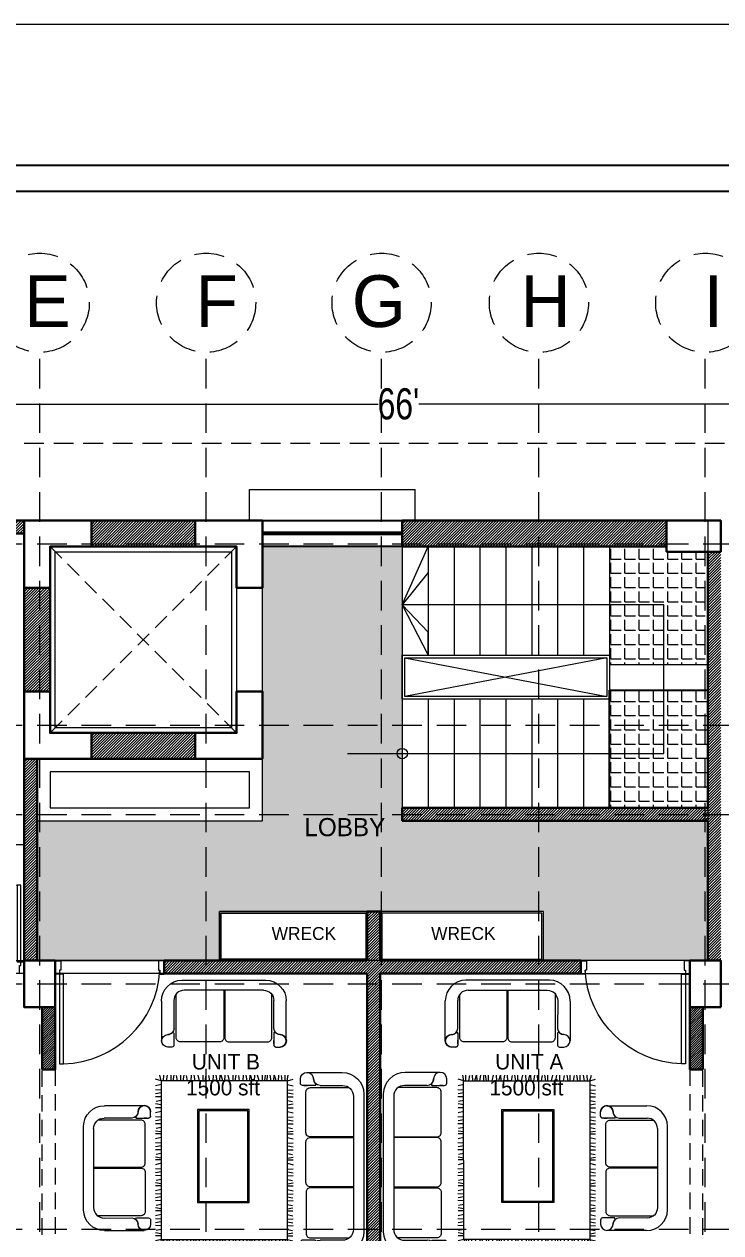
# Model space of a CAD drawing. Header units: inches. Extents: x 23587 to 403134, y -221056 to -75910.
# Drawn here: x 390382.5 to 390651.5, y -211729.5 to -211262.5 of the extents above; entities that cross this region are included whole.
import ezdxf

# ---------------------------------------------------------------- set-up
doc = ezdxf.new("R2010")
doc.units = ezdxf.units.IN
doc.header["$LTSCALE"] = 25.4
doc.header["$MEASUREMENT"] = 0
doc.header["$PDMODE"] = 34
doc.linetypes.add('DASHED', pattern=[0.75, 0.5, -0.25])
for name, color, linetype, lineweight in [('COLOUM', 1, 'Continuous', 40), ('Fresh air fan', 250, 'Continuous', 0), ('FUR', 24, 'Continuous', 13), ('RAIL', 22, 'Continuous', 13), ('sill', 252, 'Continuous', 13), ('stair', 139, 'Continuous', 18), ('T-TEXT', 5, 'Continuous', 13), ('wall', 7, 'Continuous', 30)]:
    doc.layers.add(name, color=color, linetype=linetype, lineweight=lineweight)
doc.layers.add('DOOR', color=42, linetype='Continuous')
doc.styles.add('2', font='ARIALN.TTF')
doc.styles.add('Swis 721 LrCn BT', font='swisscl.ttf')
doc.dimstyles.new('WORKING DIM_01', dxfattribs={"dimtxt": 7, "dimasz": 4, "dimexe": 0.03, "dimexo": 0.0125, "dimgap": 0.0125, "dimtad": 0, "dimdec": 0, "dimzin": 0, "dimdsep": 46, "dimlunit": 4, "dimtxsty": 'Swis 721 LrCn BT', "dimblk": 'ARCHTICK', "dimcen": 0.135, "dimdle": 0.03, "dimclrd": 256, "dimclre": 256, "dimclrt": 256, "dimadec": 0, "dimazin": 0, "dimtfac": 1, "dimtdec": 0, "dimtofl": 0, "dimtmove": 2, "dimatfit": 3, "dimldrblk": 'ARCHTICK', "dimfxl": 1, "dimtolj": 1, "dimtzin": 0, "dimlwd": -1, "dimlwe": -1, "dimarcsym": 0})
pattern_1 = [(45, (384967.2853, -207360.6892), (-0.530330086, 0.530330086), [])]
pattern_2 = [(45, (389365.95854, -207360.6892), (-0.44194174, 0.44194174), [])]
pattern_3 = [(0, (389365.9585, -207360.689), (0, 5.5), [4, -1.5]), (90, (389365.9585, -207360.689), (-5.5, 3e-16), [4, -1.5])]
pattern_4 = [(45, (384971.2853, -207344.2327), (-0.530330086, 0.530330086), [])]

# ---------------------------------------------------------------- blocks, each defined once
blk = doc.blocks.new('VNBVN')
at = {"layer": 'DOOR', "color": 8, "lineweight": 5}
for points in [[(24894.12, -74768.93), (24892.62, -74768.93), (24892.62, -74801.93), (24894.12, -74801.93)], [(24855.62, -74801.93), (24855.62, -74806.93), (24857.62, -74806.93), (24857.62, -74803.43), (24857.12, -74803.43), (24857.12, -74801.93)], [(24895.62, -74801.93), (24895.62, -74806.93), (24893.62, -74806.93), (24893.62, -74803.43), (24894.12, -74803.43), (24894.12, -74801.93)]]:
    blk.add_lwpolyline(points, close=True, dxfattribs=at)
blk.add_arc((24893.65, -74805.51), 36.59, 91.6166, 176.7465, dxfattribs=at)
blk = doc.blocks.new('BVBCVBCV')
at = {"layer": 'FUR', "color": 8, "lineweight": 9}
for p, q in [((83398.11, -7874.63), (83413.5, -7874.67)), ((83412.25, -7880.34), (83395.41, -7880.34)), ((83410.5, -7918.04), (83410.13, -7918.52)), ((83414.65, -7918.04), (83413.33, -7918.04))]:
    blk.add_line(p, q, dxfattribs=at)
at = {"layer": 'FUR', "color": 8, "linetype": 'Continuous', "lineweight": 9}
for p, q in [((83408.69, -7918.04), (83397.94, -7918.04)), ((83410.5, -7918.04), (83415.1, -7918.04)), ((83415.9, -7918.84), (83415.9, -7920.45)), ((83413.5, -7922.85), (83398.08, -7922.85))]:
    blk.add_line(p, q, dxfattribs=at)
at = {"layer": 'FUR', "color": 8, "lineweight": 9}
for points in [[(83415.9, -7877.08, 1), (83411.09, -7877.08, -0.235426), (83410.13, -7879), (83410.5, -7879.48), (83415.1, -7879.48, 0.414214), (83415.9, -7878.68)], [(83415.9, -7920.45, -1), (83411.09, -7920.45, 0.235426), (83410.13, -7918.52), (83410.5, -7918.04), (83415.1, -7918.04, -0.414214), (83415.9, -7918.84)]]:
    blk.add_lwpolyline(points, format="xyb", close=True, dxfattribs=at)
for points in [[(83393.93, -7914.03), (83393.93, -7883.45, -0.416121), (83397.97, -7879.44), (83408.69, -7879.48)], [(83412.25, -7898.74, 0.414214), (83413.85, -7897.14), (83413.85, -7881.95, 0.414214), (83412.25, -7880.34)], [(83412.25, -7899.08, -0.414214), (83413.85, -7900.68), (83413.85, -7915.63, -0.414214), (83412.25, -7917.24)]]:
    blk.add_lwpolyline(points, format="xyb", dxfattribs=at)
for points in [[(83393.93, -7898.74), (83412.25, -7898.74)], [(83393.93, -7899.08), (83412.25, -7899.08)], [(83412.25, -7917.24), (83395.54, -7917.24)]]:
    blk.add_lwpolyline(points, dxfattribs=at)
for centre, radius, start, end in [((83398.08, -7882.65), 8.02, 89.7894, 179.5094), ((83397.94, -7914.03), 4.01, 179.9995, 269.9995)]:
    blk.add_arc(centre, radius, start, end, dxfattribs=at)
at = {"layer": 'FUR', "color": 8, "linetype": 'Continuous', "lineweight": 9}
for centre, radius, start, end in [((83408.69, -7877.08), 2.41, 269.9995, 359.9995), ((88361.56, -7898.74), 4971.52, 179.81377, 180.18624), ((83398.08, -7914.83), 8.02, 180.4909, 269.9995), ((83408.69, -7920.45), 2.41, 359.9995, 89.9995), ((83415.1, -7918.84), 0.802, 359.9995, 89.9995), ((83413.5, -7920.45), 2.41, 179.9995, 359.9995)]:
    blk.add_arc(centre, radius, start, end, dxfattribs=at)
blk = doc.blocks.new('DSFSDF')
at = {"layer": 'FUR', "color": 251, "linetype": 'Continuous', "true_color": 0x636466}
for p, q in [((473350.58, -58069.91), (473334.47, -58069.91)), ((473353.57, -58074.91), (473353.57, -58072.91)), ((473344.57, -58075.91), (473334.29, -58075.91)), ((473346.84, -58075.91), (473352.57, -58075.91))]:
    blk.add_line(p, q, dxfattribs=at)
at = {"layer": 'FUR', "color": 251, "true_color": 0x636466}
for p, q in [((473346.84, -58075.91), (473346.38, -58075.31)), ((473352.02, -58075.91), (473350.36, -58075.91)), ((473349.01, -58145.82), (473331.13, -58145.81)), ((473334.5, -58152.94), (473350.57, -58152.89))]:
    blk.add_line(p, q, dxfattribs=at)
for points in [[(473353.57, -58072.91, 1), (473347.57, -58072.91, -0.235426), (473346.38, -58075.31), (473346.84, -58075.91), (473352.57, -58075.91, 0.414214), (473353.57, -58074.91)], [(473353.57, -58149.89, -1), (473347.57, -58149.89, 0.235426), (473346.38, -58147.5), (473346.83, -58146.89), (473352.57, -58146.89, -0.414214), (473353.57, -58147.89)]]:
    blk.add_lwpolyline(points, format="xyb", close=True, dxfattribs=at)
for points in [[(473349.02, -58076.91), (473331.29, -58076.91)], [(473329.29, -58099.56), (473349.02, -58099.56)], [(473349.02, -58099.81), (473329.29, -58099.81)], [(473329.29, -58122.46), (473349.02, -58122.46)], [(473329.29, -58122.87), (473349.01, -58122.87)]]:
    blk.add_lwpolyline(points, dxfattribs=at)
for points in [[(473349.02, -58099.56, 0.414214), (473351.02, -58097.56), (473351.02, -58078.91, 0.414214), (473349.02, -58076.91)], [(473329.29, -58080.91), (473329.29, -58141.94, 0.416121), (473334.32, -58146.94), (473344.57, -58146.89)], [(473349.02, -58122.46, 0.414214), (473351.02, -58120.46), (473351.02, -58101.81, 0.414214), (473349.02, -58099.81)], [(473349.01, -58122.87, -0.414214), (473351.01, -58124.87), (473351.01, -58143.82, -0.414214), (473349.01, -58145.82)]]:
    blk.add_lwpolyline(points, format="xyb", dxfattribs=at)
at = {"layer": 'FUR', "color": 251, "linetype": 'Continuous', "true_color": 0x636466}
for centre, radius, start, end in [((473334.47, -58079.91), 10, 89.9972, 179.5058), ((473344.57, -58072.91), 3, 269.9972, 359.9972), ((473350.57, -58072.91), 3, 359.9972, 179.9972), ((473352.57, -58074.91), 1, 269.9972, 359.9972), ((488569.05, -58112.22), 15244.61, 179.878255, 180.115784), ((473344.57, -58149.89), 3, 359.9972, 89.9972)]:
    blk.add_arc(centre, radius, start, end, dxfattribs=at)
at = {"layer": 'FUR', "color": 251, "true_color": 0x636466}
for centre, radius, start, end in [((473334.29, -58080.91), 5, 89.9972, 179.9972), ((473334.47, -58142.94), 10, 180.4873, 270.2072)]:
    blk.add_arc(centre, radius, start, end, dxfattribs=at)
blk = doc.blocks.new('carpet')
at = {"color": 251, "lineweight": 5, "ltscale": 0.2, "true_color": 0x636466}
for p, q in [((34806.18, -5270.21), (34805.25, -5266.81)), ((34808.33, -5270.21), (34809.19, -5266.81)), ((34811.86, -5270.21), (34811.67, -5266.72)), ((34813.49, -5270.21), (34814.06, -5266.81)), ((34815.87, -5270.21), (34815.78, -5266.72)), ((34818.07, -5270.21), (34818.64, -5267.1)), ((34820.75, -5270.21), (34820.17, -5266.81)), ((34822.51, -5270.21), (34822.51, -5266.81)), ((34824.65, -5270.21), (34825.51, -5266.81)), ((34828.19, -5270.21), (34828, -5266.72)), ((34829.81, -5270.21), (34830.38, -5266.81)), ((34832.2, -5270.21), (34832.1, -5266.72)), ((34834.4, -5270.21), (34834.97, -5267.1)), ((34837.07, -5270.21), (34836.5, -5266.81)), ((34838.23, -5270.21), (34838.23, -5266.81)), ((34840.38, -5270.21), (34841.23, -5266.81)), ((34843.91, -5270.21), (34843.72, -5266.72)), ((34845.53, -5270.21), (34846.11, -5266.81)), ((34847.92, -5270.21), (34847.83, -5266.72)), ((34850.12, -5270.21), (34850.69, -5267.1)), ((34852.79, -5270.21), (34852.22, -5266.81)), ((34853.84, -5270.21), (34853.84, -5266.81)), ((34855.98, -5270.21), (34856.84, -5266.81)), ((34859.52, -5270.21), (34859.33, -5266.72)), ((34861.14, -5270.21), (34861.71, -5266.81)), ((34863.53, -5270.21), (34863.43, -5266.72)), ((34865.73, -5270.21), (34866.3, -5267.1)), ((34868.4, -5270.21), (34867.83, -5266.81)), ((34869.67, -5270.21), (34869.67, -5266.81)), ((34871.82, -5270.21), (34872.68, -5266.81)), ((34874.61, -5270.21), (34874.42, -5266.72)), ((34876.23, -5270.21), (34876.8, -5266.81)), ((34878.62, -5270.21), (34878.52, -5266.72)), ((34880.82, -5270.21), (34881.39, -5267.1)), ((34883.49, -5270.21), (34882.92, -5266.81)), ((34884.76, -5270.21), (34884.76, -5266.81)), ((34886.91, -5270.21), (34887.77, -5266.81)), ((34889.7, -5270.21), (34889.51, -5266.72)), ((34891.32, -5270.21), (34891.89, -5266.81)), ((34893.71, -5270.21), (34893.61, -5266.72)), ((34895.91, -5270.21), (34896.48, -5267.1)), ((34898.58, -5270.21), (34898.01, -5266.81)), ((34899.85, -5270.21), (34899.85, -5266.81)), ((34901.96, -5270.21), (34902.86, -5266.85)), ((34902, -5270.21), (34902.86, -5266.81)), ((34806.18, -5271.56), (34802.69, -5271.75)), ((34806.18, -5273.45), (34802.79, -5274.03)), ((34806.18, -5270.21), (34802.82, -5269.3)), ((34901.96, -5270.21), (34905.31, -5269.3)), ((34901.96, -5271.4), (34905.35, -5270.54)), ((34901.96, -5271.56), (34905.44, -5271.75)), ((34901.96, -5273.54), (34905.35, -5273.54)), ((34901.96, -5274.81), (34905.35, -5275.39)), ((34806.18, -5276.13), (34802.79, -5276.13)), ((34806.18, -5277.4), (34802.79, -5277.98)), ((34806.18, -5282.13), (34802.79, -5282.13)), ((34806.18, -5280.08), (34803.07, -5279.5)), ((34901.96, -5277.49), (34905.06, -5276.92)), ((34901.96, -5279.69), (34905.44, -5279.78)), ((34901.96, -5280.81), (34905.35, -5281.39)), ((34806.18, -5288.27), (34802.69, -5288.37)), ((34806.18, -5283.4), (34802.79, -5283.98)), ((34806.18, -5286.08), (34803.07, -5285.5)), ((34901.96, -5283.49), (34905.06, -5282.92)), ((34901.96, -5285.69), (34905.44, -5285.78)), ((34901.96, -5288.07), (34905.35, -5287.5)), ((34901.96, -5289.7), (34905.44, -5289.89)), ((34806.18, -5290.66), (34802.79, -5290.09)), ((34806.18, -5293.34), (34802.79, -5292.48)), ((34806.18, -5295.49), (34802.79, -5295.49)), ((34806.18, -5296.76), (34802.79, -5297.34)), ((34901.96, -5291.35), (34905.31, -5290.44)), ((34901.96, -5293.34), (34905.35, -5292.48)), ((34901.96, -5295.49), (34905.35, -5295.49)), ((34901.96, -5296.76), (34905.35, -5297.34)), ((34806.18, -5301.63), (34802.69, -5301.73)), ((34806.18, -5304.02), (34802.79, -5303.45)), ((34806.18, -5299.44), (34803.07, -5298.86)), ((34901.96, -5299.44), (34905.06, -5298.86)), ((34901.96, -5301.63), (34905.44, -5301.73)), ((34901.96, -5304.02), (34905.35, -5303.45)), ((34806.18, -5305.65), (34802.69, -5305.84)), ((34806.18, -5308.64), (34802.69, -5308.83)), ((34806.18, -5311.43), (34802.79, -5310.57)), ((34806.18, -5307.29), (34802.82, -5306.39)), ((34901.96, -5305.65), (34905.44, -5305.84)), ((34901.96, -5307.29), (34905.31, -5306.39)), ((34901.96, -5308.64), (34905.44, -5308.83)), ((34901.96, -5311.43), (34905.35, -5310.57)), ((34806.18, -5313.58), (34802.79, -5313.58)), ((34806.18, -5314.85), (34802.79, -5315.42)), ((34806.18, -5317.52), (34803.07, -5316.95)), ((34901.96, -5313.58), (34905.35, -5313.58)), ((34901.96, -5314.85), (34905.35, -5315.42)), ((34901.96, -5317.52), (34905.06, -5316.95)), ((34806.18, -5319.72), (34802.69, -5319.82)), ((34806.18, -5323.73), (34802.69, -5323.92)), ((34806.18, -5326.43), (34802.69, -5326.62)), ((34806.18, -5322.11), (34802.79, -5321.53)), ((34806.18, -5325.08), (34802.82, -5324.17)), ((34901.96, -5319.72), (34905.44, -5319.82)), ((34901.96, -5322.11), (34905.35, -5321.53)), ((34901.96, -5323.73), (34905.44, -5323.92)), ((34901.96, -5325.08), (34905.31, -5324.17)), ((34901.96, -5326.43), (34905.44, -5326.62)), ((34806.18, -5329.22), (34802.79, -5328.36)), ((34806.18, -5331.36), (34802.79, -5331.36)), ((34806.18, -5332.64), (34802.79, -5333.21)), ((34901.96, -5329.22), (34905.35, -5328.36)), ((34901.96, -5331.36), (34905.35, -5331.36)), ((34901.96, -5332.64), (34905.35, -5333.21)), ((34806.18, -5334.17), (34802.69, -5334.27)), ((34806.18, -5338.18), (34802.69, -5338.37)), ((34806.18, -5340.88), (34802.69, -5341.07)), ((34806.18, -5336.56), (34802.79, -5335.99)), ((34806.18, -5339.53), (34802.82, -5338.63)), ((34901.96, -5335.31), (34905.06, -5334.74)), ((34901.96, -5336.66), (34905.44, -5336.85)), ((34901.96, -5339.45), (34905.35, -5338.59)), ((34806.18, -5344.98), (34802.79, -5344.98)), ((34806.18, -5346.25), (34802.79, -5346.83)), ((34806.18, -5343.27), (34803.07, -5342.69)), ((34806.18, -5346.31), (34805.25, -5349.71)), ((34808.33, -5346.31), (34809.19, -5349.71)), ((34811.86, -5346.31), (34811.67, -5349.8)), ((34813.49, -5346.31), (34814.06, -5349.71)), ((34815.87, -5346.31), (34815.78, -5349.8)), ((34818.07, -5346.31), (34818.64, -5349.42)), ((34820.75, -5346.31), (34820.17, -5349.71)), ((34822.51, -5346.31), (34822.51, -5349.71)), ((34824.65, -5346.31), (34825.51, -5349.71)), ((34828.19, -5346.31), (34828, -5349.8)), ((34829.81, -5346.31), (34830.38, -5349.71)), ((34832.2, -5346.31), (34832.1, -5349.8)), ((34834.4, -5346.31), (34834.97, -5349.42)), ((34837.07, -5346.31), (34836.5, -5349.71)), ((34838.23, -5346.31), (34838.23, -5349.71)), ((34840.38, -5346.31), (34841.23, -5349.71)), ((34843.91, -5346.31), (34843.72, -5349.8)), ((34845.53, -5346.31), (34846.11, -5349.71)), ((34847.92, -5346.31), (34847.83, -5349.8)), ((34850.12, -5346.31), (34850.69, -5349.42)), ((34852.79, -5346.31), (34852.22, -5349.71)), ((34853.84, -5346.31), (34853.84, -5349.71)), ((34855.98, -5346.31), (34856.84, -5349.71)), ((34859.52, -5346.31), (34859.33, -5349.8)), ((34861.14, -5346.31), (34861.71, -5349.71)), ((34863.53, -5346.31), (34863.43, -5349.8)), ((34865.73, -5346.31), (34866.3, -5349.42)), ((34868.4, -5346.31), (34867.83, -5349.71)), ((34869.67, -5346.31), (34869.67, -5349.71)), ((34871.82, -5346.31), (34872.68, -5349.71)), ((34874.61, -5346.31), (34874.42, -5349.8)), ((34876.23, -5346.29), (34876.8, -5349.68)), ((34878.62, -5346.29), (34878.52, -5349.78)), ((34880.82, -5346.29), (34881.39, -5349.4)), ((34883.49, -5346.29), (34882.92, -5349.68)), ((34884.76, -5346.29), (34884.76, -5349.68)), ((34886.91, -5346.29), (34887.77, -5349.68)), ((34889.7, -5346.29), (34889.51, -5349.78)), ((34891.32, -5346.3), (34891.89, -5349.69)), ((34893.71, -5346.3), (34893.61, -5349.79)), ((34895.91, -5346.3), (34896.48, -5349.4)), ((34898.58, -5346.3), (34898.01, -5349.69)), ((34899.85, -5346.3), (34899.85, -5349.69)), ((34901.96, -5341.59), (34905.35, -5341.59)), ((34901.96, -5343.54), (34905.06, -5342.97)), ((34901.96, -5344.89), (34905.44, -5345.08)), ((34901.96, -5345.95), (34905.35, -5346.52)), ((34902, -5346.3), (34902.86, -5349.69))]:
    blk.add_line(p, q, dxfattribs=at)
blk.add_lwpolyline([(34806.18, -5270.21), (34901.96, -5270.21), (34901.96, -5346.31), (34806.18, -5346.36)], close=True, dxfattribs=at)
blk = doc.blocks.new('_ArchTick')
at = {"color": 0, "linetype": 'ByBlock', "const_width": 0.15}
blk.add_lwpolyline([(-0.5, -0.5), (0.5, 0.5)], dxfattribs=at)
blk = doc.blocks.new('*D58')
at = {"layer": 'Defpoints', "color": 0, "lineweight": 13, "ltscale": 0.09, "transparency": 16777216}
for p in [(390922.96, -211409.3), (390130.96, -211424.36), (390922.96, -211424.36)]:
    blk.add_point(p, dxfattribs=at)
at = {"layer": 'Fresh air fan', "linetype": 'Continuous', "ltscale": 0.09, "transparency": 16777216}
for p, q in [((390130.93, -211409.3), (390519.09, -211409.3)), ((390130.96, -211413.3), (390130.96, -211409.27)), ((390922.99, -211409.3), (390534.84, -211409.3)), ((390922.96, -211413.3), (390922.96, -211409.27))]:
    blk.add_line(p, q, dxfattribs=at)
at = {"layer": 'Fresh air fan', "ltscale": 0.09, "transparency": 16777216, "xscale": 4, "yscale": 4, "zscale": 4, "rotation": 180}
blk.add_blockref('_ArchTick', (390130.96, -211409.3), dxfattribs=at)
at = {"layer": 'Fresh air fan', "ltscale": 0.09, "transparency": 16777216, "xscale": 4, "yscale": 4, "zscale": 4}
blk.add_blockref('_ArchTick', (390922.96, -211409.3), dxfattribs=at)
at = {"layer": 'Fresh air fan', "lineweight": 9, "ltscale": 0.09, "transparency": 16777216, "insert": (390526.96, -211409.3), "char_height": 12, "attachment_point": 5, "style": 'Swis 721 LrCn BT'}
blk.add_mtext("\\A1;66'", dxfattribs=at)
blk = doc.blocks.new('SHDFGH')
at = {"layer": 'Fresh air fan', "color": 254, "linetype": 'DASHED', "lineweight": 9, "ltscale": 0.9}
for p, q in [((5417.18, -4745.58), (5417.18, -4028.63)), ((5481.43, -4745.58), (5481.43, -4028.63)), ((5549.18, -4745.58), (5549.18, -4028.63)), ((5609.93, -4745.58), (5609.93, -4028.63)), ((5674.18, -4745.58), (5674.18, -4028.63)), ((5107.56, -4102.67), (5987.06, -4102.67)), ((5107.56, -4172.67), (5987.06, -4172.67)), ((5107.56, -4207.15), (5987.06, -4207.15)), ((5107.56, -4272.67), (5987.06, -4272.67)), ((5107.56, -4367.4), (5987.06, -4367.4))]:
    blk.add_line(p, q, dxfattribs=at)
for centre in [(5417.18, -4009.49), (5481.43, -4009.49), (5549.18, -4009.49), (5609.93, -4009.49), (5674.18, -4009.49)]:
    blk.add_circle(centre, 19.14, dxfattribs=at)
at = {"layer": 'Fresh air fan', "color": 250, "lineweight": 25, "ltscale": 0.09, "char_height": 20, "attachment_point": 1, "style": '2'}
for s, insert in [('{\\fCentury Gothic|b0|i0|c0|p34;E}', (5411.24, -3998.85)), ('{\\fCentury Gothic|b0|i0|c0|p34;F}', (5477.34, -3998.85)), ('{\\fCentury Gothic|b0|i0|c0|p34;G}', (5537.7, -3998.85)), ('{\\fCentury Gothic|b0|i0|c0|p34;H}', (5602.84, -3998.85)), ('{\\fCentury Gothic|b0|i0|c0|p34;I}', (5673.55, -3998.85))]:
    blk.add_mtext_dynamic_manual_height_columns(s, width=20, gutter_width=0.5, heights=[0], dxfattribs=dict(at, insert=insert))

msp = doc.modelspace()

# ---------------------------------------------------------------- hatches: boundary and pattern name
at = {"layer": 'Fresh air fan', "lineweight": 5, "ltscale": 0.09}
h = msp.add_hatch(dxfattribs=at)
h.set_pattern_fill('ANSI31', color=254, scale=6)
h.set_pattern_definition(pattern_1)
h.paths.add_polyline_path([(390382.46, -211454.36), (390322.46, -211454.36), (390322.46, -211459.36), (390382.46, -211459.36)])
h.paths.add_polyline_path([(390226.46, -211519.36), (390221.46, -211519.36), (390156.96, -211519.36), (390156.96, -211524.36), (390221.46, -211524.36), (390221.46, -211529.36), (390226.46, -211529.36)])
h.paths.add_polyline_path([(390226.46, -211589.36), (390221.46, -211589.36), (390221.46, -211594.36), (390226.46, -211594.36)])
h.paths.add_polyline_path([(390387.46, -211546.36), (390382.46, -211546.36), (390382.46, -211579.52), (390382.46, -211579.52), (390382.46, -211584.52), (390382.46, -211584.52), (390382.46, -211624.36), (390387.46, -211624.36)])
h = msp.add_hatch(dxfattribs=at)
h.set_pattern_fill('ANSI31', color=254, scale=6)
h.set_pattern_definition(pattern_1)
h.paths.add_polyline_path([(390630.46, -211454.36), (390528.46, -211454.36), (390528.46, -211464.36), (390630.46, -211464.36)])
h.paths.add_polyline_path([(390651.46, -211466.36), (390646.46, -211466.36), (390646.46, -211565.35), (390528.46, -211565.35), (390528.46, -211570.33), (390646.46, -211570.33), (390646.46, -211624.36), (390651.46, -211624.36), (390651.46, -211570.33)])
h.paths.add_polyline_path([(390392.46, -211480.36), (390382.46, -211480.36), (390382.46, -211520.36), (390392.46, -211520.36)])
h.paths.add_polyline_path([(390448.46, -211536.36), (390408.46, -211536.36), (390408.46, -211546.36), (390448.46, -211546.36)])
h.paths.add_polyline_path([(390448.46, -211454.36), (390408.46, -211454.36), (390408.46, -211464.36), (390448.46, -211464.36)])
at = {"layer": 'Fresh air fan', "lineweight": 9, "ltscale": 0.09, "true_color": 0x636466}
h = msp.add_hatch(dxfattribs=at)
h.set_pattern_fill('ANGLE', color=251, scale=13)
h.set_pattern_definition([(0, (384967.2853, -207360.6892), (0, 3.575), [2.6, -0.975]), (90, (384967.2853, -207360.6892), (-3.575, 2e-16), [2.6, -0.975])])
h.paths.add_polyline_path([(390387.46, -211570.33), (390474.46, -211570.33), (390474.46, -211464.36), (390528.46, -211464.36), (390528.46, -211570.33), (390646.46, -211570.33), (390646.46, -211624.36), (390583.01, -211624.36), (390583.01, -211605.36), (390457.91, -211605.36), (390457.91, -211624.36), (390387.46, -211624.36)])
at = {"layer": 'Fresh air fan', "lineweight": 5, "ltscale": 0.09}
h = msp.add_hatch(dxfattribs=at)
h.set_pattern_fill('ANGLE', color=253, scale=20)
h.set_pattern_definition(pattern_3)
h.paths.add_polyline_path([(390645.46, -211466.36), (390630.46, -211466.36), (390630.46, -211464.36), (390608.46, -211464.36), (390608.46, -211486.86), (390629.46, -211486.86), (390629.46, -211509.87), (390645.46, -211509.87)])
h.paths.add_polyline_path([(390629.46, -211486.86), (390608.46, -211486.86), (390608.46, -211509.87), (390629.46, -211509.87)], flags=17)
h = msp.add_hatch(dxfattribs=at)
h.set_pattern_fill('ANGLE', color=253, scale=20)
h.set_pattern_definition(pattern_3)
h.paths.add_polyline_path([(390608.46, -211519.87), (390646.46, -211519.87), (390646.46, -211565.35), (390608.46, -211565.35)])
h = msp.add_hatch(dxfattribs=at)
h.set_pattern_fill('ANSI31', color=254, scale=6)
h.set_pattern_definition(pattern_4)
h.paths.add_polyline_path([(390519.96, -211605.36), (390514.96, -211605.36), (390514.96, -211624.36), (390519.96, -211624.36)])
h = msp.add_hatch(dxfattribs=at)
h.set_pattern_fill('ANSI31', color=254, scale=6)
h.set_pattern_definition(pattern_4)
h.paths.add_polyline_path([(390519.96, -211629.36), (390597.46, -211629.36), (390597.46, -211624.36), (390583.01, -211624.36), (390436.46, -211624.36), (390436.46, -211629.36), (390514.96, -211629.36), (390514.96, -211803.36), (390430.46, -211803.36), (390430.46, -211808.36), (390505.96, -211808.36), (390505.96, -211859.32), (390510.96, -211859.32), (390510.96, -211808.36), (390523.96, -211808.36), (390523.96, -211859.32), (390528.96, -211859.32), (390528.96, -211808.36), (390603.46, -211808.36), (390603.46, -211803.36), (390519.96, -211803.36)])
h = msp.add_hatch(dxfattribs=at)
h.set_pattern_fill('ANSI31', color=254, scale=5)
h.set_pattern_definition(pattern_2)
h.paths.add_polyline_path([(390394.46, -211642.36), (390389.46, -211642.36), (390389.46, -211666.36), (390394.46, -211666.36)])
h = msp.add_hatch(dxfattribs=at)
h.set_pattern_fill('ANSI31', color=254, scale=5)
h.set_pattern_definition(pattern_2)
h.paths.add_polyline_path([(390644.46, -211642.36), (390639.46, -211642.36), (390639.46, -211666.36), (390644.46, -211666.36)])

# ---------------------------------------------------------------- linework, layer by layer
at = {"layer": 'COLOUM', "lineweight": 30}
for points in [[(390382.46, -211454.36), (390408.46, -211454.36), (390408.46, -211464.36), (390392.46, -211464.36), (390392.46, -211480.36), (390382.46, -211480.36), (390382.46, -211454.36)], [(390474.46, -211454.36), (390448.46, -211454.36), (390448.46, -211464.36), (390464.46, -211464.36), (390464.46, -211480.36), (390474.46, -211480.36), (390474.46, -211454.36)], [(390382.46, -211546.36), (390408.46, -211546.36), (390408.46, -211536.36), (390392.46, -211536.36), (390392.46, -211520.36), (390382.46, -211520.36), (390382.46, -211546.36)], [(390474.46, -211546.36), (390448.46, -211546.36), (390448.46, -211536.36), (390464.46, -211536.36), (390464.46, -211520.36), (390474.46, -211520.36), (390474.46, -211546.36)]]:
    msp.add_lwpolyline(points, dxfattribs=at)
for points in [[(390630.46, -211466.36), (390630.46, -211454.36), (390651.46, -211454.36), (390651.46, -211466.36)], [(390394.46, -211642.36), (390382.46, -211642.36), (390382.46, -211624.36), (390394.46, -211624.36)], [(390651.46, -211642.36), (390639.46, -211642.36), (390639.46, -211624.36), (390651.46, -211624.36)]]:
    msp.add_lwpolyline(points, close=True, dxfattribs=at)
at = {"layer": 'Fresh air fan', "color": 140, "linetype": 'DASHED', "lineweight": 5, "ltscale": 0.6}
msp.add_line((390130.96, -211424.36), (390922.96, -211424.36), dxfattribs=at)
at = {"layer": 'Fresh air fan', "color": 6, "lineweight": 13, "ltscale": 0.09}
for p, q in [((390469.46, -211454.36), (390469.46, -211442.36)), ((390469.46, -211442.36), (390533.46, -211442.36)), ((390533.46, -211454.36), (390533.46, -211442.36))]:
    msp.add_line(p, q, dxfattribs=at)
at = {"layer": 'Fresh air fan', "color": 5, "lineweight": 9, "ltscale": 0.09}
for p, q in [((390528.46, -211458.86), (390474.46, -211458.86)), ((390528.46, -211459.36), (390474.46, -211459.36)), ((390528.46, -211459.86), (390474.46, -211459.86))]:
    msp.add_line(p, q, dxfattribs=at)
at = {"layer": 'Fresh air fan', "color": 250, "lineweight": 13, "ltscale": 0.09}
for points in [[(389776.17, -211262.53), (391321.51, -211262.53), (391321.51, -215588.66), (389776.17, -215588.66)], [(390382.46, -211454.36), (390646.46, -211454.36), (390646.46, -211624.36), (390382.46, -211624.36)]]:
    msp.add_lwpolyline(points, close=True, dxfattribs=at)
at = {"layer": 'Fresh air fan', "color": 250, "lineweight": 25, "ltscale": 0.09}
for points in [[(389976.52, -211317.05), (391110.21, -211317.05), (391110.21, -212317.66), (389976.52, -212317.66)], [(389986.52, -211327.05), (391100.21, -211327.05), (391100.21, -212307.66), (389986.52, -212307.66)], [(390474.46, -211454.36), (390528.46, -211454.36), (390528.46, -211464.36), (390474.46, -211464.36)], [(390608.46, -211519.87), (390646.46, -211519.87), (390646.46, -211565.35), (390608.46, -211565.35)]]:
    msp.add_lwpolyline(points, close=True, dxfattribs=at)
at = {"layer": 'Fresh air fan', "color": 30, "lineweight": 9, "ltscale": 0.09}
for points in [[(390358.46, -211579.52), (390382.46, -211579.52), (390382.46, -211459.36), (390358.46, -211459.36)], [(390457.91, -211624.36), (390457.91, -211605.36), (390514.96, -211605.36), (390514.96, -211624.36)], [(390458.51, -211623.76), (390458.51, -211605.96), (390514.36, -211605.96), (390514.36, -211623.76)], [(390583.01, -211624.36), (390583.01, -211605.36), (390519.96, -211605.36), (390519.96, -211624.36)], [(390582.41, -211623.76), (390582.41, -211605.96), (390520.56, -211605.96), (390520.56, -211623.76)]]:
    msp.add_lwpolyline(points, close=True, dxfattribs=at)
at = {"layer": 'Fresh air fan', "color": 250, "lineweight": 13, "ltscale": 0.09}
msp.add_lwpolyline([(390387.46, -211570.33), (390474.46, -211570.33), (390474.46, -211464.36), (390528.46, -211464.36), (390528.46, -211570.33), (390646.46, -211570.33), (390646.46, -211624.36), (390583.01, -211624.36), (390583.01, -211605.36), (390457.91, -211605.36), (390457.91, -211624.36), (390387.46, -211624.36), (390387.46, -211570.33)], dxfattribs=at)
at = {"layer": 'Fresh air fan', "color": 250, "lineweight": 9, "ltscale": 0.09}
msp.add_lwpolyline([(390608.46, -211464.36), (390608.46, -211509.87), (390646.46, -211509.87), (390646.46, -211466.36), (390630.46, -211466.36), (390630.46, -211464.36), (390608.46, -211464.36)], dxfattribs=at)
at = {"layer": 'Fresh air fan', "color": 250, "lineweight": 5, "ltscale": 0.09}
for points in [[(390474.46, -211546.36), (390387.46, -211546.36), (390387.46, -211570.33), (390474.46, -211570.33)], [(390469.46, -211551.36), (390392.46, -211551.36), (390392.46, -211565.33), (390469.46, -211565.33)]]:
    msp.add_lwpolyline(points, close=True, dxfattribs=at)
at = {"layer": 'Fresh air fan', "color": 250, "lineweight": 9, "ltscale": 0.09}
for points in [[(390346.46, -211624.36), (390382.46, -211624.36), (390382.46, -211629.36), (390346.46, -211629.36)], [(390394.46, -211624.36), (390436.46, -211624.36), (390436.46, -211629.36), (390394.46, -211629.36)], [(390597.46, -211629.36), (390639.46, -211629.36), (390639.46, -211624.36), (390597.46, -211624.36)], [(390449.34, -211717.86), (390469.34, -211717.86), (390469.34, -211681.86), (390449.34, -211681.86)], [(390449.84, -211717.36), (390468.84, -211717.36), (390468.84, -211682.36), (390449.84, -211682.36)], [(390586.94, -211717.86), (390566.94, -211717.86), (390566.94, -211681.86), (390586.94, -211681.86)], [(390586.44, -211717.36), (390567.44, -211717.36), (390567.44, -211682.36), (390586.44, -211682.36)]]:
    msp.add_lwpolyline(points, close=True, dxfattribs=at)
at = {"layer": 'Fresh air fan', "color": 250, "linetype": 'DASHED', "lineweight": 9, "ltscale": 0.5}
for points in [[(390389.46, -211666.36), (390394.46, -211666.36), (390394.46, -211768.36), (390389.46, -211768.36)], [(390639.46, -211768.36), (390644.46, -211768.36), (390644.46, -211666.36), (390639.46, -211666.36)]]:
    msp.add_lwpolyline(points, close=True, dxfattribs=at)
at = {"layer": 'RAIL', "lineweight": 9}
for points in [[(390608.46, -211523.35), (390528.46, -211523.35), (390528.46, -211506.36), (390608.46, -211506.36)], [(390607.46, -211522.35), (390529.46, -211522.35), (390529.46, -211507.36), (390607.46, -211507.36)]]:
    msp.add_lwpolyline(points, close=True, dxfattribs=at)
at = {"layer": 'sill', "linetype": 'DASHED', "ltscale": 0.5}
for p, q in [((390392.46, -211464.36), (390464.46, -211536.36)), ((390464.46, -211464.36), (390392.46, -211536.36))]:
    msp.add_line(p, q, dxfattribs=at)
at = {"layer": 'sill', "ltscale": 3}
for p, q in [((390464.46, -211480.36), (390464.46, -211520.36)), ((390474.46, -211520.36), (390474.46, -211480.36))]:
    msp.add_line(p, q, dxfattribs=at)
at = {"layer": 'sill', "lineweight": 9, "ltscale": 3}
for p, q in [((390529.46, -211507.36), (390607.46, -211522.35)), ((390607.46, -211507.36), (390529.46, -211522.35))]:
    msp.add_line(p, q, dxfattribs=at)
at = {"layer": 'sill', "ltscale": 3}
msp.add_lwpolyline([(390394.46, -211466.36), (390462.46, -211466.36), (390462.46, -211534.36), (390394.46, -211534.36)], close=True, dxfattribs=at)
at = {"layer": 'stair', "color": 175, "true_color": 0x4554a5}
for p, q in [((390528.46, -211464.36), (390528.46, -211506.36)), ((390608.46, -211464.36), (390608.46, -211506.36)), ((390608.46, -211509.87), (390646.46, -211509.87)), ((390608.46, -211519.87), (390646.46, -211519.87)), ((390528.46, -211523.35), (390528.46, -211565.35)), ((390608.46, -211523.35), (390608.46, -211565.35))]:
    msp.add_line(p, q, dxfattribs=at)
at = {"layer": 'stair', "color": 175, "lineweight": 9, "true_color": 0x4554a5}
for p, q in [((390538.46, -211464.36), (390538.46, -211506.36)), ((390548.46, -211464.36), (390548.46, -211506.36)), ((390558.46, -211464.36), (390558.46, -211506.36)), ((390568.46, -211464.36), (390568.46, -211506.36)), ((390578.46, -211464.36), (390578.46, -211506.36)), ((390588.46, -211464.36), (390588.46, -211506.36)), ((390598.46, -211464.36), (390598.46, -211506.36)), ((390538.46, -211523.35), (390538.46, -211565.35)), ((390548.46, -211523.35), (390548.46, -211565.35)), ((390558.46, -211523.35), (390558.46, -211565.35)), ((390568.46, -211523.35), (390568.46, -211565.35)), ((390578.46, -211523.35), (390578.46, -211565.35)), ((390588.46, -211523.35), (390588.46, -211565.35)), ((390598.46, -211523.35), (390598.46, -211565.35))]:
    msp.add_line(p, q, dxfattribs=at)
at = {"layer": 'T-TEXT', "lineweight": 9, "ltscale": 3}
for points in [[(390528.46, -211486.86), (390538.46, -211464.36), (390538.46, -211474.36), (390528.46, -211486.86)], [(390507.37, -211544.35), (390629.46, -211544.35), (390629.46, -211486.86), (390528.46, -211486.86)], [(390528.46, -211486.86), (390538.46, -211506.36), (390538.46, -211497.38), (390528.46, -211486.86)]]:
    msp.add_lwpolyline(points, dxfattribs=at)
at = {"layer": 'T-TEXT', "ltscale": 3}
msp.add_circle((390528.46, -211544.35), 2, dxfattribs=at)
at = {"layer": 'wall', "lineweight": 30}
for p, q in [((390322.46, -211454.36), (390382.46, -211454.36)), ((390630.46, -211454.36), (390528.46, -211454.36)), ((390528.46, -211464.36), (390528.46, -211454.36)), ((390322.46, -211459.36), (390382.46, -211459.36)), ((390630.46, -211464.36), (390528.46, -211464.36)), ((390646.46, -211565.35), (390646.46, -211466.36)), ((390382.46, -211579.52), (390382.46, -211546.36)), ((390387.46, -211624.36), (390387.46, -211546.36)), ((390646.46, -211565.35), (390528.46, -211565.35)), ((390528.46, -211565.35), (390528.46, -211570.33)), ((390646.46, -211570.33), (390528.46, -211570.33)), ((390646.46, -211624.36), (390646.46, -211570.33)), ((390382.46, -211579.52), (390382.46, -211579.52)), ((390382.46, -211584.52), (390382.46, -211579.52)), ((390382.46, -211624.36), (390382.46, -211584.52)), ((390382.46, -211584.52), (390382.46, -211584.52)), ((390436.46, -211624.36), (390514.96, -211624.36)), ((390436.46, -211624.36), (390436.46, -211629.36)), ((390519.96, -211624.36), (390597.46, -211624.36)), ((390597.46, -211624.36), (390597.46, -211629.36)), ((390436.46, -211629.36), (390514.96, -211629.36)), ((390514.96, -211629.36), (390514.96, -211803.36)), ((390519.96, -211629.36), (390519.96, -211803.36)), ((390519.96, -211629.36), (390597.46, -211629.36)), ((390389.46, -211642.36), (390389.46, -211666.36)), ((390394.46, -211642.36), (390394.46, -211666.36)), ((390639.46, -211642.36), (390639.46, -211666.36)), ((390644.46, -211642.36), (390644.46, -211666.36)), ((390389.46, -211666.36), (390394.46, -211666.36)), ((390639.46, -211666.36), (390644.46, -211666.36))]:
    msp.add_line(p, q, dxfattribs=at)
at = {"layer": 'wall', "linetype": 'Continuous', "lineweight": 0}
for p, q in [((390601.46, -211570.3), (390601.46, -211570.33)), ((390606.46, -211570.3), (390606.46, -211570.33))]:
    msp.add_line(p, q, dxfattribs=at)
at = {"layer": 'wall', "lineweight": 30}
for points in [[(390408.46, -211454.36), (390448.46, -211454.36), (390448.46, -211464.36), (390408.46, -211464.36)], [(390382.46, -211480.36), (390392.46, -211480.36), (390392.46, -211520.36), (390382.46, -211520.36)], [(390408.46, -211536.36), (390448.46, -211536.36), (390448.46, -211546.36), (390408.46, -211546.36)]]:
    msp.add_lwpolyline(points, close=True, dxfattribs=at)
msp.add_lwpolyline([(390514.96, -211624.36), (390514.96, -211605.36), (390519.96, -211605.36), (390519.96, -211624.36)], dxfattribs=at)

# ---------------------------------------------------------------- block references
at = {"layer": 'DOOR', "extrusion": (0, 0, -1), "xscale": -0.8999999999999999, "yscale": 0.8999999999999999, "zscale": -0.8999999999999999}
msp.add_blockref('VNBVN', (-367976.4, -144303.12), dxfattribs=at)
at = {"layer": 'DOOR', "extrusion": (0, 0, -1), "yscale": 1.049999999995149, "zscale": -1.049999999995149, "rotation": 180}
for p, xscale in [((-416534.87, -290171.64), -1.049999999995149), ((-364499.06, -290171.64), 1.049999999995149)]:
    msp.add_blockref('VNBVN', p, dxfattribs=dict(at, xscale=xscale))
at = {"layer": 'Fresh air fan', "color": 30, "lineweight": 5, "ltscale": 0.09}
msp.add_blockref('SHDFGH', (384971.29, -207360.69), dxfattribs=at)
at = {"layer": 'FUR', "xscale": -1}
for p, rotation in [((382560.83, -128241.85), 90), ((307015.35, -219603.24), 180)]:
    msp.add_blockref('BVBCVBCV', p, dxfattribs=dict(at, rotation=rotation))
at = {"layer": 'FUR'}
for p, rotation in [((398467.91, -128241.85), 270), ((474020.93, -219603.24), 180)]:
    msp.add_blockref('BVBCVBCV', p, dxfattribs=dict(at, rotation=rotation))
at = {"layer": 'FUR', "yscale": 0.6400000000139698, "zscale": 0.6400000000139698}
for p, xscale, rotation in [((387062.45, -189394.82), -0.6400000000139698, 90), ((393973.83, -189394.82), 0.6400000000139698, 270)]:
    msp.add_blockref('carpet', p, dxfattribs=dict(at, xscale=xscale, rotation=rotation))
at = {"layer": 'FUR', "yscale": 0.8419949999979236, "zscale": 0.8419949999979236}
for p, xscale in [((789050.47, -162772.95), -0.8419949999979236), ((-8015.73, -162772.95), 0.8419949999979236)]:
    msp.add_blockref('DSFSDF', p, dxfattribs=dict(at, xscale=xscale))

# ---------------------------------------------------------------- texts
at = {"layer": 'Fresh air fan', "color": 250, "lineweight": 25, "ltscale": 0.09, "attachment_point": 1, "style": '2'}
for s, insert, char_height in [('{\\fCentury Gothic|b0|i0|c0|p34;LOBBY}', (390490.67, -211569.26), 7), ('{\\fCentury Gothic|b0|i0|c0|p34;WRECK}', (390478.02, -211611.36), 5), ('{\\fCentury Gothic|b0|i0|c0|p34;WRECK}', (390539.6, -211611.36), 5)]:
    msp.add_mtext_dynamic_manual_height_columns(s, width=60.1645, gutter_width=0.5, heights=[7.35], dxfattribs=dict(at, insert=insert, char_height=char_height))
at = {"layer": 'Fresh air fan', "color": 250, "lineweight": 9, "ltscale": 0.09, "char_height": 6, "attachment_point": 1, "style": '2'}
for s, insert in [('{\\fCentury Gothic|b0|i0|c0|p34;        UNIT B\\P       1500 sft}', (390429.37, -211660.41)), ('{\\fCentury Gothic|b0|i0|c0|p34;        UNIT A\\P       1500 sft}', (390546.52, -211660.41))]:
    msp.add_mtext_dynamic_manual_height_columns(s, width=85.6858, gutter_width=0.5, heights=[0], dxfattribs=dict(at, insert=insert))

# ---------------------------------------------------------------- dimensions: what is measured, and where the dimension line sits
at = {"layer": 'Fresh air fan', "color": 250, "lineweight": 9, "ltscale": 0.09}
dim = msp.add_linear_dim(base=(390922.96, -211409.3), p1=(390130.96, -211424.36), p2=(390922.96, -211424.36), dimstyle='WORKING DIM_01', override={"dimtxt": 12, "dimfxl": 4, "dimfxlon": 1}, dxfattribs=at)
dim.commit()
dim.dimension.update_dxf_attribs({"geometry": '*D58', "text_midpoint": (390526.96, -211409.3)})

doc.saveas('drawing.dxf')
